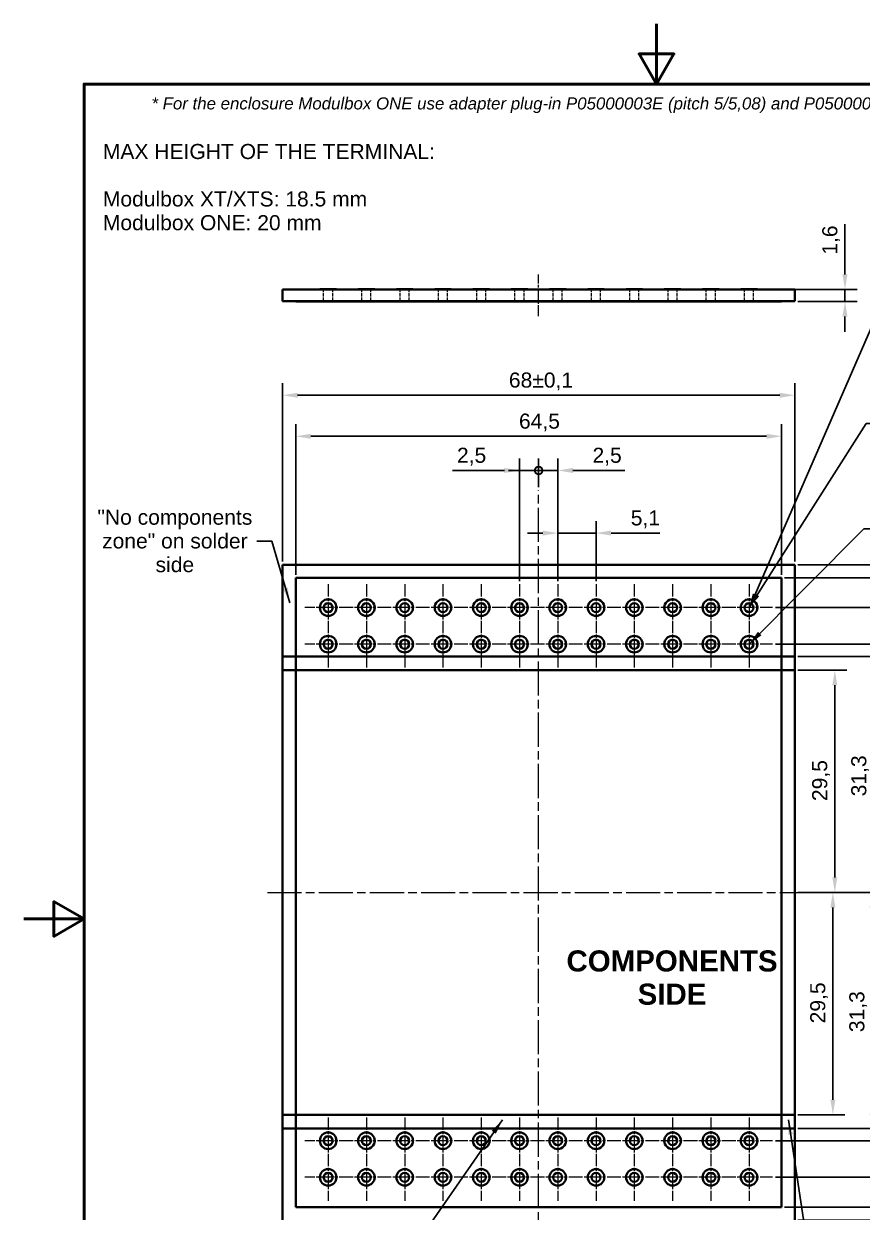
# Model space of a CAD drawing. Header units: millimetres. Extents: x 0 to 168, y 0 to 238.
# Drawn here: x 0 to 111.3, y 79.9 to 237.6 of the extents above; entities that cross this region are included whole.
import ezdxf

# ---------------------------------------------------------------- set-up
doc = ezdxf.new("R2010")
doc.units = ezdxf.units.MM
doc.header["$LTSCALE"] = 0.8
doc.linetypes.add('CHAIN', pattern=[0.3543, 0.2362, -0.0295, 0.0591, -0.0295])
doc.linetypes.add('DASHED', pattern=[0.2068, 0.1655, -0.0413])
doc.layers.get('0').update_dxf_attribs({"lineweight": 25})
for name, color, linetype, lineweight in [('Bordo_0', 7, 'Continuous', 50), ('Simboli(ISO)', 7, 'Continuous', 25), ('Spigoli visibili(ISO)', 7, 'Continuous', 40)]:
    doc.layers.add(name, color=color, linetype=linetype, lineweight=lineweight)
for name, color, linetype, lineweight, true_color in [('Centro(ISO)', 9, 'Continuous', 18, 0xbfbfbf), ("Linea d'asse(ISO)", 9, 'Continuous', 18, 0xbfbfbf), ('Quote(ISO)', 8, 'Continuous', 18, 0x808080), ('Spigoli nascosti(ISO)', 8, 'DASHED', 18, 0x808080)]:
    doc.layers.add(name, color=color, linetype=linetype, lineweight=lineweight, true_color=true_color)
doc.styles.add('Corrente-ISO', font='arial.ttf')
doc.styles.add('Federico-Quote', font='arial.ttf')
doc.dimstyles.new('X.XXX', dxfattribs={"dimscale": 0.8, "dimtxt": 2.5, "dimasz": 2.5, "dimexe": 2, "dimexo": 0.5, "dimgap": 0.762, "dimtad": 1, "dimdec": 1, "dimrnd": 1e-08, "dimtxsty": 'Federico-Quote', "dimcen": 0.09, "dimdle": 10, "dimclrd": 9, "dimclre": 9, "dimclrt": 8, "dimadec": 1, "dimazin": 2, "dimtfac": 1, "dimtmove": 0, "dimatfit": 3, "dimfxl": 1, "dimtolj": 1, "dimlwd": 25, "dimlwe": 25, "dimarcsym": 0})
doc.dimstyles.new('X.XXX$7', dxfattribs={"dimscale": 0.8, "dimtxt": 2.5, "dimasz": 2.5, "dimexe": 2, "dimexo": 0.5, "dimgap": 0.762, "dimtad": 1, "dimdec": 1, "dimrnd": 1e-08, "dimtxsty": 'Federico-Quote', "dimcen": 0.09, "dimdle": 10, "dimclrd": 8, "dimclre": 9, "dimclrt": 8, "dimadec": 1, "dimazin": 2, "dimtfac": 1, "dimtmove": 0, "dimatfit": 3, "dimfxl": 1, "dimtolj": 1, "dimlwd": 25, "dimlwe": 25, "dimarcsym": 0})

# ---------------------------------------------------------------- blocks, each defined once
blk = doc.blocks.new('Bordi Bordo di default')
at = {"layer": 'Bordo_0', "flags": 128}
for points in [[(105, 297), (105, 287), (102.11, 292), (107.89, 292), (105, 287)], [(10, 10), (10, 287), (200, 287), (200, 10), (10, 10)], [(0, 148.5), (10, 148.5), (5, 151.39), (5, 145.61), (10, 148.5)]]:
    blk.add_lwpolyline(points, dxfattribs=at)
blk = doc.blocks.new('*D6')
at = {"layer": 'Defpoints', "color": 0, "transparency": 16777216}
for p in [(102.35, 151.82), (107.67, 151.82), (104.35, 122.32)]:
    blk.add_point(p, dxfattribs=at)
at = {"layer": 'Quote(ISO)', "color": 9, "lineweight": 25, "true_color": 0xbfbfbf, "transparency": 16777216}
for p, q in [((102.75, 151.82), (109.27, 151.82)), ((107.67, 124.32), (107.67, 149.82)), ((104.75, 122.32), (109.27, 122.32))]:
    blk.add_line(p, q, dxfattribs=at)
at = {"layer": 'Quote(ISO)', "color": 9, "true_color": 0xbfbfbf, "transparency": 16777216}
for points in [[(107.34, 149.82), (108, 149.82), (107.67, 151.82)], [(107.34, 124.32), (108, 124.32), (107.67, 122.32)]]:
    blk.add_solid(points, dxfattribs=at)
at = {"layer": 'Quote(ISO)', "color": 8, "lineweight": 25, "transparency": 16777216, "insert": (104.66, 134.45), "char_height": 2, "attachment_point": 1, "rotation": 90, "style": 'Federico-Quote'}
blk.add_mtext('\\A1;29,5', dxfattribs=at)
blk = doc.blocks.new('*D7')
at = {"layer": 'Defpoints', "color": 0, "transparency": 16777216}
for p in [(102.35, 122.32), (107.41, 122.32), (102.35, 92.82)]:
    blk.add_point(p, dxfattribs=at)
at = {"layer": 'Quote(ISO)', "color": 9, "lineweight": 25, "true_color": 0xbfbfbf, "transparency": 16777216}
for p, q in [((102.75, 122.32), (109.01, 122.32)), ((107.41, 94.82), (107.41, 120.32)), ((102.75, 92.82), (109.01, 92.82))]:
    blk.add_line(p, q, dxfattribs=at)
at = {"layer": 'Quote(ISO)', "color": 9, "true_color": 0xbfbfbf, "transparency": 16777216}
for points in [[(107.08, 120.32), (107.74, 120.32), (107.41, 122.32)], [(107.08, 94.82), (107.74, 94.82), (107.41, 92.82)]]:
    blk.add_solid(points, dxfattribs=at)
at = {"layer": 'Quote(ISO)', "color": 8, "lineweight": 25, "transparency": 16777216, "insert": (104.4, 104.95), "char_height": 2, "attachment_point": 1, "rotation": 90, "style": 'Federico-Quote'}
blk.add_mtext('\\A1;29,5', dxfattribs=at)
blk = doc.blocks.new('*D8')
at = {"layer": 'Defpoints', "color": 0, "transparency": 16777216}
for p in [(104.35, 122.32), (112.61, 122.32), (102.35, 91.02)]:
    blk.add_point(p, dxfattribs=at)
at = {"layer": 'Quote(ISO)', "color": 9, "lineweight": 25, "true_color": 0xbfbfbf, "transparency": 16777216}
for p, q in [((104.75, 122.32), (114.21, 122.32)), ((112.61, 93.02), (112.61, 120.32)), ((102.75, 91.02), (114.21, 91.02))]:
    blk.add_line(p, q, dxfattribs=at)
at = {"layer": 'Quote(ISO)', "color": 9, "true_color": 0xbfbfbf, "transparency": 16777216}
for points in [[(112.27, 120.32), (112.94, 120.32), (112.61, 122.32)], [(112.27, 93.02), (112.94, 93.02), (112.61, 91.02)]]:
    blk.add_solid(points, dxfattribs=at)
at = {"layer": 'Quote(ISO)', "color": 8, "lineweight": 25, "transparency": 16777216, "insert": (109.59, 103.78), "char_height": 2, "attachment_point": 1, "rotation": 90, "style": 'Federico-Quote'}
blk.add_mtext('\\A1;31,3', dxfattribs=at)
blk = doc.blocks.new('*D9')
at = {"layer": 'Defpoints', "color": 0, "transparency": 16777216}
for p in [(102.35, 153.62), (112.86, 153.62), (104.35, 122.32)]:
    blk.add_point(p, dxfattribs=at)
at = {"layer": 'Quote(ISO)', "color": 9, "lineweight": 25, "true_color": 0xbfbfbf, "transparency": 16777216}
for p, q in [((102.75, 153.62), (114.46, 153.62)), ((112.86, 124.32), (112.86, 151.62)), ((104.75, 122.32), (114.46, 122.32))]:
    blk.add_line(p, q, dxfattribs=at)
at = {"layer": 'Quote(ISO)', "color": 9, "true_color": 0xbfbfbf, "transparency": 16777216}
for points in [[(112.53, 151.62), (113.2, 151.62), (112.86, 153.62)], [(112.53, 124.32), (113.2, 124.32), (112.86, 122.32)]]:
    blk.add_solid(points, dxfattribs=at)
at = {"layer": 'Quote(ISO)', "color": 8, "lineweight": 25, "transparency": 16777216, "insert": (109.85, 135.08), "char_height": 2, "attachment_point": 1, "rotation": 90, "style": 'Federico-Quote'}
blk.add_mtext('\\A1;31,3', dxfattribs=at)
blk = doc.blocks.new('*D10')
at = {"layer": 'Defpoints', "color": 0, "transparency": 16777216}
for p in [(102.35, 165.82), (102.35, 78.82), (134.77, 78.82)]:
    blk.add_point(p, dxfattribs=at)
at = {"layer": 'Quote(ISO)', "color": 9, "lineweight": 25, "true_color": 0xbfbfbf, "transparency": 16777216}
for p, q in [((102.75, 165.82), (136.37, 165.82)), ((134.77, 163.82), (134.77, 80.82)), ((102.75, 78.82), (136.37, 78.82))]:
    blk.add_line(p, q, dxfattribs=at)
at = {"layer": 'Quote(ISO)', "color": 9, "true_color": 0xbfbfbf, "transparency": 16777216}
for points in [[(134.43, 163.82), (135.1, 163.82), (134.77, 165.82)], [(134.43, 80.82), (135.1, 80.82), (134.77, 78.82)]]:
    blk.add_solid(points, dxfattribs=at)
at = {"layer": 'Quote(ISO)', "color": 8, "lineweight": 25, "transparency": 16777216, "insert": (131.75, 118.37), "char_height": 2, "attachment_point": 1, "rotation": 90, "style": 'Federico-Quote'}
blk.add_mtext('\\A1;87±0,1', dxfattribs=at)
blk = doc.blocks.new('*D11')
at = {"layer": 'Defpoints', "color": 0, "transparency": 16777216}
for p in [(100.6, 202.34), (109.02, 202.34), (102.35, 200.74)]:
    blk.add_point(p, dxfattribs=at)
at = {"layer": 'Quote(ISO)', "color": 9, "lineweight": 25, "true_color": 0xbfbfbf, "transparency": 16777216}
for p, q in [((109.02, 204.34), (109.02, 211.01)), ((101, 202.34), (110.62, 202.34)), ((109.02, 200.74), (109.02, 202.34)), ((102.75, 200.74), (110.62, 200.74)), ((109.02, 198.74), (109.02, 196.74))]:
    blk.add_line(p, q, dxfattribs=at)
at = {"layer": 'Quote(ISO)', "color": 9, "true_color": 0xbfbfbf, "transparency": 16777216}
for points in [[(108.68, 204.34), (109.35, 204.34), (109.02, 202.34)], [(108.68, 198.74), (109.35, 198.74), (109.02, 200.74)]]:
    blk.add_solid(points, dxfattribs=at)
at = {"layer": 'Quote(ISO)', "color": 8, "lineweight": 25, "transparency": 16777216, "insert": (106, 206.95), "char_height": 2, "attachment_point": 1, "rotation": 90, "style": 'Federico-Quote'}
blk.add_mtext('\\A1;1,6', dxfattribs=at)
blk = doc.blocks.new('*D12')
at = {"layer": 'Defpoints', "color": 0, "transparency": 16777216}
for p in [(102.35, 188.3), (34.35, 165.82), (102.35, 165.82)]:
    blk.add_point(p, dxfattribs=at)
at = {"layer": 'Quote(ISO)', "color": 9, "lineweight": 25, "true_color": 0xbfbfbf, "transparency": 16777216}
for p, q in [((34.35, 166.22), (34.35, 189.9)), ((102.35, 166.22), (102.35, 189.9)), ((36.35, 188.3), (100.35, 188.3))]:
    blk.add_line(p, q, dxfattribs=at)
at = {"layer": 'Quote(ISO)', "color": 9, "true_color": 0xbfbfbf, "transparency": 16777216}
for points in [[(36.35, 188.64), (36.35, 187.97), (34.35, 188.3)], [(100.35, 188.64), (100.35, 187.97), (102.35, 188.3)]]:
    blk.add_solid(points, dxfattribs=at)
at = {"layer": 'Quote(ISO)', "color": 8, "lineweight": 25, "transparency": 16777216, "insert": (64.4, 191.32), "char_height": 2, "attachment_point": 1, "style": 'Federico-Quote'}
blk.add_mtext('\\A1;68±0,1', dxfattribs=at)
blk = doc.blocks.new('_DotSmall')
at = {"color": 0, "linetype": 'ByBlock', "const_width": 0.5}
blk.add_lwpolyline([(-0.0625, 0, 1), (0.0625, 0, 1)], format="xyb", close=True, dxfattribs=at)
blk = doc.blocks.new('*D13')
at = {"layer": 'Defpoints', "color": 0, "transparency": 16777216}
for p in [(65.81, 178.32), (68.35, 175.69), (65.81, 163.22)]:
    blk.add_point(p, dxfattribs=at)
at = {"layer": 'Quote(ISO)', "color": 9, "lineweight": 25, "true_color": 0xbfbfbf, "transparency": 16777216}
for p, q in [((65.81, 163.62), (65.81, 179.92)), ((68.35, 176.09), (68.35, 179.92)), ((63.81, 178.32), (56.9, 178.32)), ((68.35, 178.32), (65.81, 178.32)), ((68.35, 178.32), (70.35, 178.32))]:
    blk.add_line(p, q, dxfattribs=at)
at = {"layer": 'Quote(ISO)', "color": 9, "true_color": 0xbfbfbf, "transparency": 16777216}
blk.add_solid([(63.81, 178.66), (63.81, 177.99), (65.81, 178.32)], dxfattribs=at)
at = {"layer": 'Quote(ISO)', "color": 9, "lineweight": 25, "true_color": 0xbfbfbf, "transparency": 16777216, "xscale": 2, "yscale": 2, "zscale": 2, "rotation": 180}
blk.add_blockref('_DotSmall', (68.35, 178.32), dxfattribs=at)
at = {"layer": 'Quote(ISO)', "color": 8, "lineweight": 25, "transparency": 16777216, "insert": (57.51, 181.34), "char_height": 2, "attachment_point": 1, "style": 'Federico-Quote'}
blk.add_mtext('\\A1;2,5', dxfattribs=at)
blk = doc.blocks.new('*D15')
at = {"layer": 'Defpoints', "color": 0, "transparency": 16777216}
for p in [(68.35, 178.32), (68.35, 175.69), (70.89, 163.22)]:
    blk.add_point(p, dxfattribs=at)
at = {"layer": 'Quote(ISO)', "color": 9, "lineweight": 25, "true_color": 0xbfbfbf, "transparency": 16777216}
for p, q in [((68.35, 176.09), (68.35, 179.92)), ((70.89, 163.62), (70.89, 179.92)), ((68.35, 178.32), (64.35, 178.32)), ((68.35, 178.32), (70.89, 178.32)), ((72.89, 178.32), (79.8, 178.32))]:
    blk.add_line(p, q, dxfattribs=at)
at = {"layer": 'Quote(ISO)', "color": 9, "true_color": 0xbfbfbf, "transparency": 16777216}
blk.add_solid([(72.89, 178.66), (72.89, 177.99), (70.89, 178.32)], dxfattribs=at)
at = {"layer": 'Quote(ISO)', "color": 9, "lineweight": 25, "true_color": 0xbfbfbf, "transparency": 16777216, "xscale": 2, "yscale": 2, "zscale": 2}
blk.add_blockref('_DotSmall', (68.35, 178.32), dxfattribs=at)
at = {"layer": 'Quote(ISO)', "color": 8, "lineweight": 25, "transparency": 16777216, "insert": (75.5, 181.34), "char_height": 2, "attachment_point": 1, "style": 'Federico-Quote'}
blk.add_mtext('\\A1;2,5', dxfattribs=at)
blk = doc.blocks.new('*D16')
at = {"layer": 'Defpoints', "color": 0, "transparency": 16777216}
for p in [(100.6, 182.86), (36.1, 164.07), (100.6, 164.07)]:
    blk.add_point(p, dxfattribs=at)
at = {"layer": 'Quote(ISO)', "color": 9, "lineweight": 25, "true_color": 0xbfbfbf, "transparency": 16777216}
for p, q in [((36.1, 164.47), (36.1, 184.46)), ((100.6, 164.47), (100.6, 184.46)), ((38.1, 182.86), (98.6, 182.86))]:
    blk.add_line(p, q, dxfattribs=at)
at = {"layer": 'Quote(ISO)', "color": 9, "true_color": 0xbfbfbf, "transparency": 16777216}
for points in [[(38.1, 183.19), (38.1, 182.52), (36.1, 182.86)], [(98.6, 183.19), (98.6, 182.52), (100.6, 182.86)]]:
    blk.add_solid(points, dxfattribs=at)
at = {"layer": 'Quote(ISO)', "color": 8, "lineweight": 25, "transparency": 16777216, "insert": (65.74, 185.87), "char_height": 2, "attachment_point": 1, "style": 'Federico-Quote'}
blk.add_mtext('\\A1;64,5', dxfattribs=at)
blk = doc.blocks.new('*D17')
at = {"layer": 'Defpoints', "color": 0, "transparency": 16777216}
for p in [(99.39, 155.27), (118.96, 155.27), (99.39, 89.37)]:
    blk.add_point(p, dxfattribs=at)
at = {"layer": 'Quote(ISO)', "color": 9, "lineweight": 25, "true_color": 0xbfbfbf, "transparency": 16777216}
for p, q in [((99.79, 155.27), (120.56, 155.27)), ((118.96, 91.37), (118.96, 153.27)), ((99.79, 89.37), (120.56, 89.37))]:
    blk.add_line(p, q, dxfattribs=at)
at = {"layer": 'Quote(ISO)', "color": 9, "true_color": 0xbfbfbf, "transparency": 16777216}
for points in [[(118.62, 153.27), (119.29, 153.27), (118.96, 155.27)], [(118.62, 91.37), (119.29, 91.37), (118.96, 89.37)]]:
    blk.add_solid(points, dxfattribs=at)
at = {"layer": 'Quote(ISO)', "color": 8, "lineweight": 25, "transparency": 16777216, "insert": (115.94, 119.72), "char_height": 2, "attachment_point": 1, "rotation": 90, "style": 'Federico-Quote'}
blk.add_mtext('\\A1;65,9', dxfattribs=at)
blk = doc.blocks.new('*D18')
at = {"layer": 'Defpoints', "color": 0, "transparency": 16777216}
for p in [(99.39, 160.12), (99.39, 84.52), (123.81, 84.52)]:
    blk.add_point(p, dxfattribs=at)
at = {"layer": 'Quote(ISO)', "color": 9, "lineweight": 25, "true_color": 0xbfbfbf, "transparency": 16777216}
for p, q in [((99.79, 160.12), (125.41, 160.12)), ((123.81, 158.12), (123.81, 86.52)), ((99.79, 84.52), (125.41, 84.52))]:
    blk.add_line(p, q, dxfattribs=at)
at = {"layer": 'Quote(ISO)', "color": 9, "true_color": 0xbfbfbf, "transparency": 16777216}
for points in [[(123.48, 158.12), (124.14, 158.12), (123.81, 160.12)], [(123.48, 86.52), (124.14, 86.52), (123.81, 84.52)]]:
    blk.add_solid(points, dxfattribs=at)
at = {"layer": 'Quote(ISO)', "color": 8, "lineweight": 25, "transparency": 16777216, "insert": (120.8, 119.74), "char_height": 2, "attachment_point": 1, "rotation": 90, "style": 'Federico-Quote'}
blk.add_mtext('\\A1;75,6', dxfattribs=at)
blk = doc.blocks.new('*D19')
at = {"layer": 'Defpoints', "color": 0, "transparency": 16777216}
for p in [(100.6, 164.07), (100.6, 80.57), (128.71, 80.57)]:
    blk.add_point(p, dxfattribs=at)
at = {"layer": 'Quote(ISO)', "color": 9, "lineweight": 25, "true_color": 0xbfbfbf, "transparency": 16777216}
for p, q in [((101, 164.07), (130.31, 164.07)), ((128.71, 162.07), (128.71, 82.57)), ((101, 80.57), (130.31, 80.57))]:
    blk.add_line(p, q, dxfattribs=at)
at = {"layer": 'Quote(ISO)', "color": 9, "true_color": 0xbfbfbf, "transparency": 16777216}
for points in [[(128.37, 162.07), (129.04, 162.07), (128.71, 164.07)], [(128.37, 82.57), (129.04, 82.57), (128.71, 80.57)]]:
    blk.add_solid(points, dxfattribs=at)
at = {"layer": 'Quote(ISO)', "color": 8, "lineweight": 25, "transparency": 16777216, "insert": (125.69, 119.72), "char_height": 2, "attachment_point": 1, "rotation": 90, "style": 'Federico-Quote'}
blk.add_mtext('\\A1;83,5', dxfattribs=at)
blk = doc.blocks.new('*D20')
at = {"layer": 'Defpoints', "color": 0, "transparency": 16777216}
for p in [(75.97, 170.01), (70.89, 163.22), (75.97, 163.22)]:
    blk.add_point(p, dxfattribs=at)
at = {"layer": 'Quote(ISO)', "color": 9, "lineweight": 25, "true_color": 0xbfbfbf, "transparency": 16777216}
for p, q in [((70.89, 163.62), (70.89, 171.61)), ((75.97, 163.62), (75.97, 171.61)), ((68.89, 170.01), (66.89, 170.01)), ((70.89, 170.01), (75.97, 170.01)), ((77.97, 170.01), (84.45, 170.01))]:
    blk.add_line(p, q, dxfattribs=at)
at = {"layer": 'Quote(ISO)', "color": 9, "true_color": 0xbfbfbf, "transparency": 16777216}
for points in [[(68.89, 170.35), (68.89, 169.68), (70.89, 170.01)], [(77.97, 170.35), (77.97, 169.68), (75.97, 170.01)]]:
    blk.add_solid(points, dxfattribs=at)
at = {"layer": 'Quote(ISO)', "color": 8, "lineweight": 25, "transparency": 16777216, "insert": (80.58, 173.03), "char_height": 2, "attachment_point": 1, "style": 'Federico-Quote'}
blk.add_mtext('\\A1;5,1', dxfattribs=at)

msp = doc.modelspace()

# ---------------------------------------------------------------- linework, layer by layer
at = {"layer": 'Centro(ISO)', "linetype": 'CHAIN', "ltscale": 8.611757}
for p, q in [((40.41, 163.22), (40.41, 157.02)), ((45.49, 163.22), (45.49, 157.02)), ((50.57, 163.22), (50.57, 157.02)), ((55.65, 163.22), (55.65, 157.02)), ((60.73, 163.22), (60.73, 157.02)), ((65.81, 163.22), (65.81, 157.02)), ((70.89, 163.22), (70.89, 157.02)), ((75.97, 163.22), (75.97, 157.02)), ((81.05, 163.22), (81.05, 157.02)), ((86.13, 163.22), (86.13, 157.02)), ((91.21, 163.22), (91.21, 157.02)), ((96.29, 163.22), (96.29, 157.02)), ((43.51, 160.12), (37.31, 160.12)), ((48.59, 160.12), (42.39, 160.12)), ((53.67, 160.12), (47.47, 160.12)), ((58.75, 160.12), (52.55, 160.12)), ((63.83, 160.12), (57.63, 160.12)), ((68.91, 160.12), (62.71, 160.12)), ((73.99, 160.12), (67.79, 160.12)), ((79.07, 160.12), (72.87, 160.12)), ((84.15, 160.12), (77.95, 160.12)), ((89.23, 160.12), (83.03, 160.12)), ((94.31, 160.12), (88.11, 160.12)), ((99.39, 160.12), (93.19, 160.12)), ((40.41, 158.37), (40.41, 152.17)), ((45.49, 158.37), (45.49, 152.17)), ((50.57, 158.37), (50.57, 152.17)), ((55.65, 158.37), (55.65, 152.17)), ((60.73, 158.37), (60.73, 152.17)), ((65.81, 158.37), (65.81, 152.17)), ((70.89, 158.37), (70.89, 152.17)), ((75.97, 158.37), (75.97, 152.17)), ((81.05, 158.37), (81.05, 152.17)), ((86.13, 158.37), (86.13, 152.17)), ((91.21, 158.37), (91.21, 152.17)), ((96.29, 158.37), (96.29, 152.17)), ((43.51, 155.27), (37.31, 155.27)), ((48.59, 155.27), (42.39, 155.27)), ((53.67, 155.27), (47.47, 155.27)), ((58.75, 155.27), (52.55, 155.27)), ((63.83, 155.27), (57.63, 155.27)), ((68.91, 155.27), (62.71, 155.27)), ((73.99, 155.27), (67.79, 155.27)), ((79.07, 155.27), (72.87, 155.27)), ((84.15, 155.27), (77.95, 155.27)), ((89.23, 155.27), (83.03, 155.27)), ((94.31, 155.27), (88.11, 155.27)), ((99.39, 155.27), (93.19, 155.27)), ((40.41, 92.47), (40.41, 86.27)), ((45.49, 92.47), (45.49, 86.27)), ((50.57, 92.47), (50.57, 86.27)), ((55.65, 92.47), (55.65, 86.27)), ((60.73, 92.47), (60.73, 86.27)), ((65.81, 92.47), (65.81, 86.27)), ((70.89, 92.47), (70.89, 86.27)), ((75.97, 92.47), (75.97, 86.27)), ((81.05, 92.47), (81.05, 86.27)), ((86.13, 92.47), (86.13, 86.27)), ((91.21, 92.47), (91.21, 86.27)), ((96.29, 92.47), (96.29, 86.27)), ((43.51, 89.37), (37.31, 89.37)), ((48.59, 89.37), (42.39, 89.37)), ((53.67, 89.37), (47.47, 89.37)), ((58.75, 89.37), (52.55, 89.37)), ((63.83, 89.37), (57.63, 89.37)), ((68.91, 89.37), (62.71, 89.37)), ((73.99, 89.37), (67.79, 89.37)), ((79.07, 89.37), (72.87, 89.37)), ((84.15, 89.37), (77.95, 89.37)), ((89.23, 89.37), (83.03, 89.37)), ((94.31, 89.37), (88.11, 89.37)), ((99.39, 89.37), (93.19, 89.37)), ((40.41, 87.62), (40.41, 81.42)), ((45.49, 87.62), (45.49, 81.42)), ((50.57, 87.62), (50.57, 81.42)), ((55.65, 87.62), (55.65, 81.42)), ((60.73, 87.62), (60.73, 81.42)), ((65.81, 87.62), (65.81, 81.42)), ((70.89, 87.62), (70.89, 81.42)), ((75.97, 87.62), (75.97, 81.42)), ((81.05, 87.62), (81.05, 81.42)), ((86.13, 87.62), (86.13, 81.42)), ((91.21, 87.62), (91.21, 81.42)), ((96.29, 87.62), (96.29, 81.42)), ((43.51, 84.52), (37.31, 84.52)), ((48.59, 84.52), (42.39, 84.52)), ((53.67, 84.52), (47.47, 84.52)), ((58.75, 84.52), (52.55, 84.52)), ((63.83, 84.52), (57.63, 84.52)), ((68.91, 84.52), (62.71, 84.52)), ((73.99, 84.52), (67.79, 84.52)), ((79.07, 84.52), (72.87, 84.52)), ((84.15, 84.52), (77.95, 84.52)), ((89.23, 84.52), (83.03, 84.52)), ((94.31, 84.52), (88.11, 84.52)), ((99.39, 84.52), (93.19, 84.52))]:
    msp.add_line(p, q, dxfattribs=at)
at = {"layer": "Linea d'asse(ISO)", "linetype": 'CHAIN', "ltscale": 7.688066}
msp.add_line((68.35, 198.79), (68.35, 204.32), dxfattribs=at)
at = {"layer": "Linea d'asse(ISO)", "linetype": 'CHAIN', "ltscale": 23.990969}
for p, q in [((68.35, 73.65), (68.35, 175.69)), ((32.35, 122.32), (104.35, 122.32))]:
    msp.add_line(p, q, dxfattribs=at)
at = {"layer": 'Spigoli nascosti(ISO)', "ltscale": 4.164409}
for p, q in [((34.35, 202.29), (36.1, 202.29)), ((100.6, 202.29), (102.35, 202.29))]:
    msp.add_line(p, q, dxfattribs=at)
at = {"layer": 'Spigoli nascosti(ISO)', "ltscale": 12.995648}
msp.add_line((36.1, 202.31), (100.6, 202.31), dxfattribs=at)
at = {"layer": 'Spigoli nascosti(ISO)', "ltscale": 0.059393}
for p, q in [((36.1, 202.31), (36.1, 202.29)), ((100.6, 202.31), (100.6, 202.29))]:
    msp.add_line(p, q, dxfattribs=at)
at = {"layer": 'Spigoli nascosti(ISO)', "ltscale": 3.926437}
for p, q in [((39.81, 200.74), (39.81, 202.39)), ((41.01, 200.74), (41.01, 202.39)), ((44.89, 200.74), (44.89, 202.39)), ((46.09, 200.74), (46.09, 202.39)), ((49.97, 200.74), (49.97, 202.39)), ((51.17, 200.74), (51.17, 202.39)), ((55.05, 200.74), (55.05, 202.39)), ((56.25, 200.74), (56.25, 202.39)), ((60.13, 200.74), (60.13, 202.39)), ((61.33, 200.74), (61.33, 202.39)), ((65.21, 200.74), (65.21, 202.39)), ((66.41, 200.74), (66.41, 202.39)), ((70.29, 200.74), (70.29, 202.39)), ((71.49, 200.74), (71.49, 202.39)), ((75.37, 200.74), (75.37, 202.39)), ((76.57, 200.74), (76.57, 202.39)), ((80.45, 200.74), (80.45, 202.39)), ((81.65, 200.74), (81.65, 202.39)), ((85.53, 200.74), (85.53, 202.39)), ((86.73, 200.74), (86.73, 202.39)), ((90.61, 200.74), (90.61, 202.39)), ((91.81, 200.74), (91.81, 202.39)), ((95.69, 200.74), (95.69, 202.39)), ((96.89, 200.74), (96.89, 202.39))]:
    msp.add_line(p, q, dxfattribs=at)
at = {"layer": 'Spigoli visibili(ISO)'}
for p, q in [((34.35, 200.79), (34.35, 202.32)), ((102.35, 202.32), (34.35, 202.32)), ((36.1, 202.34), (36.1, 202.32)), ((36.1, 202.34), (100.6, 202.34)), ((41.51, 202.39), (39.31, 202.39)), ((39.31, 202.39), (39.31, 202.34)), ((41.51, 202.39), (41.51, 202.34)), ((46.59, 202.39), (44.39, 202.39)), ((44.39, 202.39), (44.39, 202.34)), ((46.59, 202.39), (46.59, 202.34)), ((51.67, 202.39), (49.47, 202.39)), ((49.47, 202.39), (49.47, 202.34)), ((51.67, 202.39), (51.67, 202.34)), ((56.75, 202.39), (54.55, 202.39)), ((54.55, 202.39), (54.55, 202.34)), ((56.75, 202.39), (56.75, 202.34)), ((61.83, 202.39), (59.63, 202.39)), ((59.63, 202.39), (59.63, 202.34)), ((61.83, 202.39), (61.83, 202.34)), ((66.91, 202.39), (64.71, 202.39)), ((64.71, 202.39), (64.71, 202.34)), ((66.91, 202.39), (66.91, 202.34)), ((71.99, 202.39), (69.79, 202.39)), ((69.79, 202.39), (69.79, 202.34)), ((71.99, 202.39), (71.99, 202.34)), ((77.07, 202.39), (74.87, 202.39)), ((74.87, 202.39), (74.87, 202.34)), ((77.07, 202.39), (77.07, 202.34)), ((82.15, 202.39), (79.95, 202.39)), ((79.95, 202.39), (79.95, 202.34)), ((82.15, 202.39), (82.15, 202.34)), ((87.23, 202.39), (85.03, 202.39)), ((85.03, 202.39), (85.03, 202.34)), ((87.23, 202.39), (87.23, 202.34)), ((92.31, 202.39), (90.11, 202.39)), ((90.11, 202.39), (90.11, 202.34)), ((92.31, 202.39), (92.31, 202.34)), ((97.39, 202.39), (95.19, 202.39)), ((95.19, 202.39), (95.19, 202.34)), ((97.39, 202.39), (97.39, 202.34)), ((100.6, 202.34), (100.6, 202.32)), ((102.35, 200.79), (102.35, 202.32)), ((34.35, 200.79), (102.35, 200.79)), ((36.1, 200.74), (36.1, 200.79)), ((100.6, 200.74), (36.1, 200.74)), ((100.6, 200.74), (100.6, 200.79)), ((34.35, 153.62), (34.35, 165.82)), ((34.35, 165.82), (102.35, 165.82)), ((102.35, 165.82), (102.35, 153.62)), ((36.1, 164.07), (36.1, 153.62)), ((100.6, 164.07), (36.1, 164.07)), ((100.6, 153.62), (100.6, 164.07)), ((34.35, 151.82), (34.35, 153.62)), ((36.1, 153.62), (34.35, 153.62)), ((36.1, 153.62), (100.6, 153.62)), ((36.1, 151.82), (36.1, 153.62)), ((102.35, 153.62), (100.6, 153.62)), ((100.6, 153.62), (100.6, 151.82)), ((102.35, 153.62), (102.35, 151.82)), ((34.35, 151.82), (36.1, 151.82)), ((34.35, 92.82), (34.35, 151.82)), ((36.1, 151.82), (36.1, 92.82)), ((100.6, 151.82), (36.1, 151.82)), ((100.6, 92.82), (100.6, 151.82)), ((100.6, 151.82), (102.35, 151.82)), ((102.35, 151.82), (102.35, 92.82)), ((36.1, 92.82), (34.35, 92.82)), ((34.35, 91.02), (34.35, 92.82)), ((36.1, 92.82), (100.6, 92.82)), ((36.1, 91.02), (36.1, 92.82)), ((102.35, 92.82), (100.6, 92.82)), ((100.6, 92.82), (100.6, 91.02)), ((102.35, 92.82), (102.35, 91.02)), ((34.35, 78.82), (34.35, 91.02)), ((34.35, 91.02), (36.1, 91.02)), ((100.6, 91.02), (36.1, 91.02)), ((36.1, 91.02), (36.1, 80.57)), ((100.6, 80.57), (100.6, 91.02)), ((100.6, 91.02), (102.35, 91.02)), ((102.35, 91.02), (102.35, 78.82)), ((36.1, 80.57), (100.6, 80.57))]:
    msp.add_line(p, q, dxfattribs=at)
for centre, radius in [((40.41, 160.12), 1.1), ((45.49, 160.12), 1.1), ((50.57, 160.12), 1.1), ((55.65, 160.12), 1.1), ((60.73, 160.12), 1.1), ((65.81, 160.12), 1.1), ((70.89, 160.12), 1.1), ((75.97, 160.12), 1.1), ((81.05, 160.12), 1.1), ((86.13, 160.12), 1.1), ((91.21, 160.12), 1.1), ((96.29, 160.12), 1.1), ((40.41, 160.12), 0.6), ((45.49, 160.12), 0.6), ((50.57, 160.12), 0.6), ((55.65, 160.12), 0.6), ((60.73, 160.12), 0.6), ((65.81, 160.12), 0.6), ((70.89, 160.12), 0.6), ((75.97, 160.12), 0.6), ((81.05, 160.12), 0.6), ((86.13, 160.12), 0.6), ((91.21, 160.12), 0.6), ((96.29, 160.12), 0.6), ((40.41, 155.27), 1.1), ((45.49, 155.27), 1.1), ((50.57, 155.27), 1.1), ((55.65, 155.27), 1.1), ((60.73, 155.27), 1.1), ((65.81, 155.27), 1.1), ((70.89, 155.27), 1.1), ((75.97, 155.27), 1.1), ((81.05, 155.27), 1.1), ((86.13, 155.27), 1.1), ((91.21, 155.27), 1.1), ((96.29, 155.27), 1.1), ((40.41, 155.27), 0.6), ((45.49, 155.27), 0.6), ((50.57, 155.27), 0.6), ((55.65, 155.27), 0.6), ((60.73, 155.27), 0.6), ((65.81, 155.27), 0.6), ((70.89, 155.27), 0.6), ((75.97, 155.27), 0.6), ((81.05, 155.27), 0.6), ((86.13, 155.27), 0.6), ((91.21, 155.27), 0.6), ((96.29, 155.27), 0.6), ((40.41, 89.37), 1.1), ((40.41, 89.37), 0.6), ((45.49, 89.37), 1.1), ((45.49, 89.37), 0.6), ((50.57, 89.37), 1.1), ((50.57, 89.37), 0.6), ((55.65, 89.37), 1.1), ((55.65, 89.37), 0.6), ((60.73, 89.37), 1.1), ((60.73, 89.37), 0.6), ((65.81, 89.37), 1.1), ((65.81, 89.37), 0.6), ((70.89, 89.37), 1.1), ((70.89, 89.37), 0.6), ((75.97, 89.37), 1.1), ((75.97, 89.37), 0.6), ((81.05, 89.37), 1.1), ((81.05, 89.37), 0.6), ((86.13, 89.37), 1.1), ((86.13, 89.37), 0.6), ((91.21, 89.37), 1.1), ((91.21, 89.37), 0.6), ((96.29, 89.37), 1.1), ((96.29, 89.37), 0.6), ((40.41, 84.52), 1.1), ((45.49, 84.52), 1.1), ((50.57, 84.52), 1.1), ((55.65, 84.52), 1.1), ((60.73, 84.52), 1.1), ((65.81, 84.52), 1.1), ((70.89, 84.52), 1.1), ((75.97, 84.52), 1.1), ((81.05, 84.52), 1.1), ((86.13, 84.52), 1.1), ((91.21, 84.52), 1.1), ((96.29, 84.52), 1.1), ((40.41, 84.52), 0.6), ((45.49, 84.52), 0.6), ((50.57, 84.52), 0.6), ((55.65, 84.52), 0.6), ((60.73, 84.52), 0.6), ((65.81, 84.52), 0.6), ((70.89, 84.52), 0.6), ((75.97, 84.52), 0.6), ((81.05, 84.52), 0.6), ((86.13, 84.52), 0.6), ((91.21, 84.52), 0.6), ((96.29, 84.52), 0.6)]:
    msp.add_circle(centre, radius, dxfattribs=at)

# ---------------------------------------------------------------- block references
at = {"xscale": 0.8, "yscale": 0.8, "zscale": 0.8}
msp.add_blockref('Bordi Bordo di default', (0, 0), dxfattribs=at)

# ---------------------------------------------------------------- texts
at = {"layer": 'Simboli(ISO)', "color": 7, "insert": (74.47, 227.83), "char_height": 1.6, "width": 131.8217, "attachment_point": 2, "style": 'Corrente-ISO'}
msp.add_mtext('{\\fArial|b0|i1;\\H1.6000;* For the enclosure Modulbox ONE use adapter plug-in P05000003E (pitch 5/5,08) and P05000004E (pitch 7,5/7,62)}', dxfattribs=at)
at = {"layer": 'Simboli(ISO)', "color": 7, "line_spacing_factor": 0.944221, "style": 'Corrente-ISO'}
for s, insert, char_height, width, attachment_point in [('{\\fArial|b0|i0;MAX HEIGHT OF THE TERMINAL:\\P\\fArial|b0|i0;\\P\\fArial|b0|i0;Modulbox XT/XTS: 18.5 mm\\P\\fArial|b0|i0;Modulbox ONE: 20 mm}', (10.5, 221.65), 2, 44.0945, 1), ('{\\fArial|b1|i0;\\H2.8000;COMPONENTS\\PSIDE}', (86.06, 111.01), 2.8, 28.0427, 5)]:
    msp.add_mtext(s, dxfattribs=dict(at, insert=insert, char_height=char_height, width=width, attachment_point=attachment_point))
at = {"layer": 'Simboli(ISO)', "color": 8, "true_color": 0x808080, "insert": (20.06, 168.96), "char_height": 2, "width": 20.5595, "attachment_point": 5, "line_spacing_factor": 0.944221, "style": 'Federico-Quote'}
msp.add_mtext('{"No components\\Pzone" on solder\\Pside}', dxfattribs=at)

# ---------------------------------------------------------------- dimensions: what is measured, and where the dimension line sits
at = {"layer": 'Quote(ISO)', "color": 9, "lineweight": 25, "true_color": 0xbfbfbf}
for base, p1, p2, angle, override, picture, middle in [((109.02, 202.34), (102.35, 200.74), (100.6, 202.34), 90, {"dimgap": 0.762, "dimdec": 1, "dimtol": 0, "dimlim": 0, "dimtp": 0, "dimtm": 0, "dimtdec": 2, "dimtofl": 1, "dimatfit": 1}, '*D11', (109.02, 208.67)), ((102.35, 188.3), (34.35, 165.82), (102.35, 165.82), 180, {"dimgap": 0.762, "dimdec": 1, "dimtol": 1, "dimlim": 0, "dimtp": 0.1, "dimtm": 0.1, "dimtdec": 2, "dimtofl": 0, "dimatfit": 1}, '*D12', (68.35, 188.3)), ((100.6, 182.86), (36.1, 164.07), (100.6, 164.07), 180, {"dimgap": 0.762, "dimdec": 1, "dimtol": 0, "dimlim": 0, "dimtp": 0, "dimtm": 0, "dimtdec": 2, "dimtofl": 0, "dimatfit": 1}, '*D16', (68.35, 182.86)), ((65.81, 178.32), (68.35, 175.69), (65.81, 163.22), 180, {"dimgap": 0.762, "dimdec": 1, "dimblk1": 'DotSmall', "dimsah": 1, "dimdle": 0, "dimtol": 0, "dimlim": 0, "dimtp": 0, "dimtm": 0, "dimtdec": 2, "dimtofl": 1, "dimatfit": 1}, '*D13', (59.36, 178.32)), ((68.35, 178.32), (70.89, 163.22), (68.35, 175.69), 180, {"dimgap": 0.762, "dimdec": 1, "dimblk2": 'DotSmall', "dimsah": 1, "dimdle": 0, "dimtol": 0, "dimlim": 0, "dimtp": 0, "dimtm": 0, "dimtdec": 2, "dimtofl": 1, "dimatfit": 1}, '*D15', (77.35, 178.32)), ((75.97, 170.01), (70.89, 163.22), (75.97, 163.22), 180, {"dimgap": 0.762, "dimdec": 1, "dimtol": 0, "dimlim": 0, "dimtp": 0, "dimtm": 0, "dimtdec": 2, "dimtofl": 1, "dimatfit": 1}, '*D20', (82.21, 170.01)), ((134.77, 78.82), (102.35, 165.82), (102.35, 78.82), 90, {"dimgap": 0.762, "dimdec": 1, "dimtol": 1, "dimlim": 0, "dimtp": 0.1, "dimtm": 0.1, "dimtdec": 2, "dimtofl": 0, "dimatfit": 1}, '*D10', (134.77, 122.32)), ((128.71, 80.57), (100.6, 164.07), (100.6, 80.57), 90, {"dimgap": 0.762, "dimdec": 1, "dimtol": 0, "dimlim": 0, "dimtp": 0, "dimtm": 0, "dimtdec": 2, "dimtofl": 0, "dimatfit": 1}, '*D19', (128.71, 122.32)), ((123.81, 84.52), (99.39, 160.12), (99.39, 84.52), 90, {"dimgap": 0.762, "dimdec": 1, "dimtol": 0, "dimlim": 0, "dimtp": 0, "dimtm": 0, "dimtdec": 2, "dimtofl": 0, "dimatfit": 1}, '*D18', (123.81, 122.32)), ((118.96, 155.27), (99.39, 89.37), (99.39, 155.27), 90, {"dimgap": 0.762, "dimdec": 1, "dimtol": 0, "dimlim": 0, "dimtp": 0, "dimtm": 0, "dimtdec": 2, "dimtofl": 0, "dimatfit": 1}, '*D17', (118.96, 122.32)), ((112.86, 153.62), (104.35, 122.32), (102.35, 153.62), 270, {"dimgap": 0.762, "dimdec": 1, "dimtol": 0, "dimlim": 0, "dimtp": 0, "dimtm": 0, "dimtdec": 2, "dimtofl": 0, "dimatfit": 1}, '*D9', (112.86, 137.67)), ((107.67, 151.82), (104.35, 122.32), (102.35, 151.82), 90, {"dimgap": 0.762, "dimdec": 1, "dimtol": 0, "dimlim": 0, "dimtp": 0, "dimtm": 0, "dimtdec": 2, "dimtofl": 0, "dimatfit": 1}, '*D6', (107.67, 137.07)), ((107.41, 122.32), (102.35, 92.82), (102.35, 122.32), 90, {"dimgap": 0.762, "dimdec": 1, "dimtol": 0, "dimlim": 0, "dimtp": 0, "dimtm": 0, "dimtdec": 2, "dimtofl": 0, "dimatfit": 1}, '*D7', (107.41, 107.57)), ((112.61, 122.32), (102.35, 91.02), (104.35, 122.32), 270, {"dimgap": 0.762, "dimdec": 1, "dimtol": 0, "dimlim": 0, "dimtp": 0, "dimtm": 0, "dimtdec": 2, "dimtofl": 0, "dimatfit": 1}, '*D8', (112.61, 106.37))]:
    dim = msp.add_linear_dim(base=base, p1=p1, p2=p2, angle=angle, dimstyle='X.XXX', override=override, dxfattribs=at)
    dim.commit()
    dim.dimension.update_dxf_attribs({"geometry": picture, "text_midpoint": middle, "dimtype": 160})

# ---------------------------------------------------------------- leaders
at = {"layer": 'Simboli(ISO)', "color": 8, "linetype": 'Continuous', "lineweight": 25, "true_color": 0x808080, "annotation_type": 0, "has_hookline": 1}
for points, hookline_direction, text_width in [([(96.29, 160.04), (112.87, 198.06), (114.87, 198.06)], 0, 0.776), ([(96.29, 160.12), (111.83, 184.57), (113.83, 184.57)], 0, 0.776), ([(96.29, 155.27), (111.52, 170.56), (113.52, 170.56)], 0, 0.776), ([(35.3, 160.75), (32.95, 168.96), (30.95, 168.96)], 1, 20.32), ([(63.54, 92.14), (51.46, 74.71), (49.46, 74.71)], 1, 34.87), ([(101.51, 92.17), (104.48, 72.46), (106.48, 72.46)], 0, 27.6)]:
    msp.add_leader(points, dimstyle='X.XXX$7', override={"dimtad": 0}, dxfattribs=dict(at, hookline_direction=hookline_direction, text_width=text_width))

doc.saveas('drawing.dxf')
